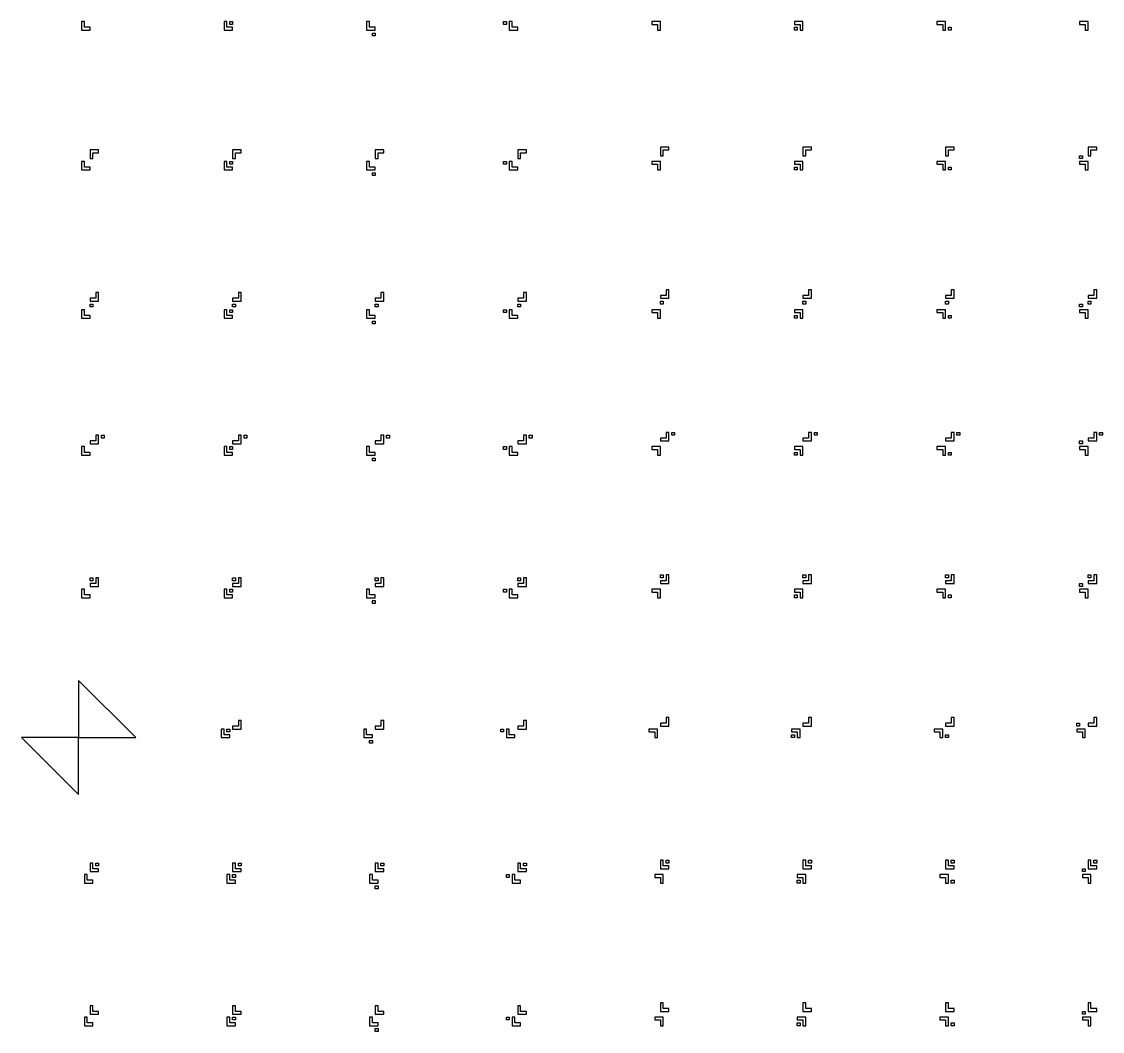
# Model space of a CAD drawing. Extents: x -1486 to 1662, y -1587 to 1493.
# Drawn here: x -1486 to -728, y -753 to -45 of the extents above; entities that cross this region are included whole.
import ezdxf

# ---------------------------------------------------------------- set-up
doc = ezdxf.new("R2010")
doc.units = 0
doc.header["$MEASUREMENT"] = 0
doc.layers.add('255', color=7, linetype='CONTINUOUS')

msp = doc.modelspace()

# ---------------------------------------------------------------- linework, layer by layer
at = {"layer": '255', "color": 7, "linetype": 'Continuous', "ltscale": 0.75, "flags": 128}
for points in [[(-1443.7202, -51.289225), (-1437.7202, -51.289225), (-1437.7202, -49.289225), (-1441.7202, -49.289225), (-1441.7202, -45.289225), (-1443.7202, -45.289225), (-1443.7202, -51.289225)], [(-1341.7202, -49.289225), (-1341.7202, -45.289225), (-1343.7202, -45.289225), (-1343.7202, -51.289225), (-1337.7202, -51.289225), (-1337.7202, -49.289225), (-1341.7202, -49.289225)], [(-1339.7202, -45.289225), (-1337.7202, -45.289225), (-1337.7202, -47.289225), (-1339.7202, -47.289225), (-1339.7202, -45.289225)], [(-1241.7202, -49.289225), (-1241.7202, -45.289225), (-1243.7202, -45.289225), (-1243.7202, -51.289225), (-1237.7202, -51.289225), (-1237.7202, -49.289225), (-1241.7202, -49.289225)], [(-1147.7202, -45.289225), (-1145.7202, -45.289225), (-1145.7202, -47.289225), (-1147.7202, -47.289225), (-1147.7202, -45.289225)], [(-1141.7202, -49.289225), (-1141.7202, -45.289225), (-1143.7202, -45.289225), (-1143.7202, -51.289225), (-1137.720188, -51.289225), (-1137.720188, -49.289225), (-1141.7202, -49.289225)], [(-1039.7202, -47.289225), (-1039.7202, -51.289225), (-1037.7202, -51.289225), (-1037.7202, -45.289225), (-1043.7202, -45.289225), (-1043.7202, -47.289225), (-1039.7202, -47.289225)], [(-937.7202, -45.289225), (-943.7202, -45.289225), (-943.7202, -47.289225), (-939.7202, -47.289225), (-939.7202, -51.289225), (-937.7202, -51.289225), (-937.7202, -45.289225)], [(-839.7202, -47.289225), (-839.7202, -51.289225), (-837.7202, -51.289225), (-837.7202, -45.289225), (-843.7202, -45.289225), (-843.7202, -47.289225), (-839.7202, -47.289225)], [(-737.7202, -45.289225), (-743.7202, -45.289225), (-743.7202, -47.289225), (-739.7202, -47.289225), (-739.7202, -51.289225), (-737.7202, -51.289225), (-737.7202, -45.289225)], [(-943.7202, -49.289225), (-941.7202, -49.289225), (-941.7202, -51.289225), (-943.7202, -51.289225), (-943.7202, -49.289225)], [(-835.7202, -49.289225), (-833.7202, -49.289225), (-833.7202, -51.289225), (-835.7202, -51.289225), (-835.7202, -49.289225)], [(-1239.7202, -53.289225), (-1237.7202, -53.289225), (-1237.7202, -55.289225), (-1239.7202, -55.289225), (-1239.7202, -53.289225)], [(-1437.7202, -135.289225), (-1437.7202, -141.289225), (-1435.7202, -141.289225), (-1435.7202, -137.289225), (-1431.7202, -137.289225), (-1431.7202, -135.289225), (-1437.7202, -135.289225)], [(-1337.7202, -135.289225), (-1337.7202, -141.289225), (-1335.7202, -141.289225), (-1335.7202, -137.289225), (-1331.7202, -137.289225), (-1331.7202, -135.289225), (-1337.7202, -135.289225)], [(-1237.7202, -135.289225), (-1237.7202, -141.289225), (-1235.7202, -141.289225), (-1235.7202, -137.289225), (-1231.7202, -137.289225), (-1231.7202, -135.289225), (-1237.7202, -135.289225)], [(-1137.720188, -135.289225), (-1137.720188, -141.289225), (-1135.720188, -141.289225), (-1135.720188, -137.289225), (-1131.720188, -137.289225), (-1131.720188, -135.289225), (-1137.720188, -135.289225)], [(-1037.7202, -133.289225), (-1037.7202, -139.289225), (-1035.7202, -139.289225), (-1035.7202, -135.289225), (-1031.7202, -135.289225), (-1031.7202, -133.289225), (-1037.7202, -133.289225)], [(-937.7202, -133.289225), (-937.7202, -139.289225), (-935.7202, -139.289225), (-935.7202, -135.289225), (-931.7202, -135.289225), (-931.7202, -133.289225), (-937.7202, -133.289225)], [(-837.7202, -133.289225), (-837.7202, -139.289225), (-835.7202, -139.289225), (-835.7202, -135.289225), (-831.7202, -135.289225), (-831.7202, -133.289225), (-837.7202, -133.289225)], [(-737.7202, -133.289225), (-737.7202, -139.289225), (-735.7202, -139.289225), (-735.7202, -135.289225), (-731.7202, -135.289225), (-731.7202, -133.289225), (-737.7202, -133.289225)], [(-1443.7202, -149.289225), (-1437.7202, -149.289225), (-1437.7202, -147.289225), (-1441.7202, -147.289225), (-1441.7202, -143.289225), (-1443.7202, -143.289225), (-1443.7202, -149.289225)], [(-1341.7202, -147.289225), (-1341.7202, -143.289225), (-1343.7202, -143.289225), (-1343.7202, -149.289225), (-1337.7202, -149.289225), (-1337.7202, -147.289225), (-1341.7202, -147.289225)], [(-1339.7202, -143.289225), (-1337.7202, -143.289225), (-1337.7202, -145.289225), (-1339.7202, -145.289225), (-1339.7202, -143.289225)], [(-1241.7202, -147.289225), (-1241.7202, -143.289225), (-1243.7202, -143.289225), (-1243.7202, -149.289225), (-1237.7202, -149.289225), (-1237.7202, -147.289225), (-1241.7202, -147.289225)], [(-1147.7202, -143.289225), (-1145.7202, -143.289225), (-1145.7202, -145.289225), (-1147.7202, -145.289225), (-1147.7202, -143.289225)], [(-1141.7202, -147.289225), (-1141.7202, -143.289225), (-1143.7202, -143.289225), (-1143.7202, -149.289225), (-1137.720188, -149.289225), (-1137.720188, -147.289225), (-1141.7202, -147.289225)], [(-1039.7202, -145.289225), (-1039.7202, -149.289225), (-1037.7202, -149.289225), (-1037.7202, -143.289225), (-1043.7202, -143.289225), (-1043.7202, -145.289225), (-1039.7202, -145.289225)], [(-937.7202, -143.289225), (-943.7202, -143.289225), (-943.7202, -145.289225), (-939.7202, -145.289225), (-939.7202, -149.289225), (-937.7202, -149.289225), (-937.7202, -143.289225)], [(-839.7202, -145.289225), (-839.7202, -149.289225), (-837.7202, -149.289225), (-837.7202, -143.289225), (-843.7202, -143.289225), (-843.7202, -145.289225), (-839.7202, -145.289225)], [(-743.7202, -139.289225), (-741.7202, -139.289225), (-741.7202, -141.289225), (-743.7202, -141.289225), (-743.7202, -139.289225)], [(-737.7202, -143.289225), (-743.7202, -143.289225), (-743.7202, -145.289225), (-739.7202, -145.289225), (-739.7202, -149.289225), (-737.7202, -149.289225), (-737.7202, -143.289225)], [(-1239.7202, -151.289225), (-1237.7202, -151.289225), (-1237.7202, -153.289225), (-1239.7202, -153.289225), (-1239.7202, -151.289225)], [(-943.7202, -147.289225), (-941.7202, -147.289225), (-941.7202, -149.289225), (-943.7202, -149.289225), (-943.7202, -147.289225)], [(-835.7202, -147.289225), (-833.7202, -147.289225), (-833.7202, -149.289225), (-835.7202, -149.289225), (-835.7202, -147.289225)], [(-1031.7202, -239.289225), (-1031.7202, -233.289225), (-1033.7202, -233.289225), (-1033.7202, -237.289225), (-1037.7202, -237.289225), (-1037.7202, -239.289225), (-1031.7202, -239.289225)], [(-931.7202, -239.289225), (-931.7202, -233.289225), (-933.7202, -233.289225), (-933.7202, -237.289225), (-937.7202, -237.289225), (-937.7202, -239.289225), (-931.7202, -239.289225)], [(-831.7202, -239.289225), (-831.7202, -233.289225), (-833.7202, -233.289225), (-833.7202, -237.289225), (-837.7202, -237.289225), (-837.7202, -239.289225), (-831.7202, -239.289225)], [(-731.7202, -239.289225), (-731.7202, -233.289225), (-733.7202, -233.289225), (-733.7202, -237.289225), (-737.7202, -237.289225), (-737.7202, -239.289225), (-731.7202, -239.289225)], [(-1431.7202, -241.289225), (-1431.7202, -235.289225), (-1433.7202, -235.289225), (-1433.7202, -239.289225), (-1437.7202, -239.289225), (-1437.7202, -241.289225), (-1431.7202, -241.289225)], [(-1331.7202, -241.289225), (-1331.7202, -235.289225), (-1333.7202, -235.289225), (-1333.7202, -239.289225), (-1337.7202, -239.289225), (-1337.7202, -241.289225), (-1331.7202, -241.289225)], [(-1231.7202, -241.289225), (-1231.7202, -235.289225), (-1233.7202, -235.289225), (-1233.7202, -239.289225), (-1237.7202, -239.289225), (-1237.7202, -241.289225), (-1231.7202, -241.289225)], [(-1131.720188, -241.289225), (-1131.720188, -235.289225), (-1133.720188, -235.289225), (-1133.720188, -239.289225), (-1137.720188, -239.289225), (-1137.720188, -241.289225), (-1131.720188, -241.289225)], [(-1037.7202, -241.289225), (-1035.7202, -241.289225), (-1035.7202, -243.289225), (-1037.7202, -243.289225), (-1037.7202, -241.289225)], [(-937.7202, -241.289225), (-935.7202, -241.289225), (-935.7202, -243.289225), (-937.7202, -243.289225), (-937.7202, -241.289225)], [(-837.7202, -241.289225), (-835.7202, -241.289225), (-835.7202, -243.289225), (-837.7202, -243.289225), (-837.7202, -241.289225)], [(-737.7202, -241.289225), (-735.7202, -241.289225), (-735.7202, -243.289225), (-737.7202, -243.289225), (-737.7202, -241.289225)], [(-1443.7202, -253.289225), (-1437.7202, -253.289225), (-1437.7202, -251.289225), (-1441.7202, -251.289225), (-1441.7202, -247.289225), (-1443.7202, -247.289225), (-1443.7202, -253.289225)], [(-1437.7202, -243.289225), (-1435.7202, -243.289225), (-1435.7202, -245.289225), (-1437.7202, -245.289225), (-1437.7202, -243.289225)], [(-1341.7202, -251.289225), (-1341.7202, -247.289225), (-1343.7202, -247.289225), (-1343.7202, -253.289225), (-1337.7202, -253.289225), (-1337.7202, -251.289225), (-1341.7202, -251.289225)], [(-1339.7202, -247.289225), (-1337.7202, -247.289225), (-1337.7202, -249.289225), (-1339.7202, -249.289225), (-1339.7202, -247.289225)], [(-1337.7202, -243.289225), (-1335.7202, -243.289225), (-1335.7202, -245.289225), (-1337.7202, -245.289225), (-1337.7202, -243.289225)], [(-1241.7202, -251.289225), (-1241.7202, -247.289225), (-1243.7202, -247.289225), (-1243.7202, -253.289225), (-1237.7202, -253.289225), (-1237.7202, -251.289225), (-1241.7202, -251.289225)], [(-1237.7202, -243.289225), (-1235.7202, -243.289225), (-1235.7202, -245.289225), (-1237.7202, -245.289225), (-1237.7202, -243.289225)], [(-1147.7202, -247.289225), (-1145.7202, -247.289225), (-1145.7202, -249.289225), (-1147.7202, -249.289225), (-1147.7202, -247.289225)], [(-1141.7202, -251.289225), (-1141.7202, -247.289225), (-1143.7202, -247.289225), (-1143.7202, -253.289225), (-1137.720188, -253.289225), (-1137.720188, -251.289225), (-1141.7202, -251.289225)], [(-1137.720188, -243.289225), (-1135.720188, -243.289225), (-1135.720188, -245.289225), (-1137.720188, -245.289225), (-1137.720188, -243.289225)], [(-1039.7202, -249.289225), (-1039.7202, -253.289225), (-1037.7202, -253.289225), (-1037.7202, -247.289225), (-1043.7202, -247.289225), (-1043.7202, -249.289225), (-1039.7202, -249.289225)], [(-937.7202, -247.289225), (-943.7202, -247.289225), (-943.7202, -249.289225), (-939.7202, -249.289225), (-939.7202, -253.289225), (-937.7202, -253.289225), (-937.7202, -247.289225)], [(-839.7202, -249.289225), (-839.7202, -253.289225), (-837.7202, -253.289225), (-837.7202, -247.289225), (-843.7202, -247.289225), (-843.7202, -249.289225), (-839.7202, -249.289225)], [(-743.7202, -243.289225), (-741.7202, -243.289225), (-741.7202, -245.289225), (-743.7202, -245.289225), (-743.7202, -243.289225)], [(-737.7202, -247.289225), (-743.7202, -247.289225), (-743.7202, -249.289225), (-739.7202, -249.289225), (-739.7202, -253.289225), (-737.7202, -253.289225), (-737.7202, -247.289225)], [(-1239.7202, -255.289225), (-1237.7202, -255.289225), (-1237.7202, -257.289225), (-1239.7202, -257.289225), (-1239.7202, -255.289225)], [(-943.7202, -251.289225), (-941.7202, -251.289225), (-941.7202, -253.289225), (-943.7202, -253.289225), (-943.7202, -251.289225)], [(-835.7202, -251.289225), (-833.7202, -251.289225), (-833.7202, -253.289225), (-835.7202, -253.289225), (-835.7202, -251.289225)], [(-1031.7202, -339.289225), (-1031.7202, -333.289225), (-1033.7202, -333.289225), (-1033.7202, -337.289225), (-1037.7202, -337.289225), (-1037.7202, -339.289225), (-1031.7202, -339.289225)], [(-1029.7202, -333.289225), (-1027.7202, -333.289225), (-1027.7202, -335.289225), (-1029.7202, -335.289225), (-1029.7202, -333.289225)], [(-931.7202, -339.289225), (-931.7202, -333.289225), (-933.7202, -333.289225), (-933.7202, -337.289225), (-937.7202, -337.289225), (-937.7202, -339.289225), (-931.7202, -339.289225)], [(-929.7202, -333.289225), (-927.7202, -333.289225), (-927.7202, -335.289225), (-929.7202, -335.289225), (-929.7202, -333.289225)], [(-831.7202, -339.289225), (-831.7202, -333.289225), (-833.7202, -333.289225), (-833.7202, -337.289225), (-837.7202, -337.289225), (-837.7202, -339.289225), (-831.7202, -339.289225)], [(-829.7202, -333.289225), (-827.7202, -333.289225), (-827.7202, -335.289225), (-829.7202, -335.289225), (-829.7202, -333.289225)], [(-731.7202, -339.289225), (-731.7202, -333.289225), (-733.7202, -333.289225), (-733.7202, -337.289225), (-737.7202, -337.289225), (-737.7202, -339.289225), (-731.7202, -339.289225)], [(-729.7202, -333.289225), (-727.7202, -333.289225), (-727.7202, -335.289225), (-729.7202, -335.289225), (-729.7202, -333.289225)], [(-1431.7202, -341.289225), (-1431.7202, -335.289225), (-1433.7202, -335.289225), (-1433.7202, -339.289225), (-1437.7202, -339.289225), (-1437.7202, -341.289225), (-1431.7202, -341.289225)], [(-1429.7202, -335.289225), (-1427.7202, -335.289225), (-1427.7202, -337.289225), (-1429.7202, -337.289225), (-1429.7202, -335.289225)], [(-1331.7202, -341.289225), (-1331.7202, -335.289225), (-1333.7202, -335.289225), (-1333.7202, -339.289225), (-1337.7202, -339.289225), (-1337.7202, -341.289225), (-1331.7202, -341.289225)], [(-1329.7202, -335.289225), (-1327.7202, -335.289225), (-1327.7202, -337.289225), (-1329.7202, -337.289225), (-1329.7202, -335.289225)], [(-1231.7202, -341.289225), (-1231.7202, -335.289225), (-1233.7202, -335.289225), (-1233.7202, -339.289225), (-1237.7202, -339.289225), (-1237.7202, -341.289225), (-1231.7202, -341.289225)], [(-1229.7202, -335.289225), (-1227.7202, -335.289225), (-1227.7202, -337.289225), (-1229.7202, -337.289225), (-1229.7202, -335.289225)], [(-1131.720188, -341.289225), (-1131.720188, -335.289225), (-1133.720188, -335.289225), (-1133.720188, -339.289225), (-1137.720188, -339.289225), (-1137.720188, -341.289225), (-1131.720188, -341.289225)], [(-1129.720188, -335.289225), (-1127.720188, -335.289225), (-1127.720188, -337.289225), (-1129.720188, -337.289225), (-1129.720188, -335.289225)], [(-743.7202, -339.289225), (-741.7202, -339.289225), (-741.7202, -341.289225), (-743.7202, -341.289225), (-743.7202, -339.289225)], [(-1443.7202, -349.289225), (-1437.7202, -349.289225), (-1437.7202, -347.289225), (-1441.7202, -347.289225), (-1441.7202, -343.289225), (-1443.7202, -343.289225), (-1443.7202, -349.289225)], [(-1341.7202, -347.289225), (-1341.7202, -343.289225), (-1343.7202, -343.289225), (-1343.7202, -349.289225), (-1337.7202, -349.289225), (-1337.7202, -347.289225), (-1341.7202, -347.289225)], [(-1339.7202, -343.289225), (-1337.7202, -343.289225), (-1337.7202, -345.289225), (-1339.7202, -345.289225), (-1339.7202, -343.289225)], [(-1241.7202, -347.289225), (-1241.7202, -343.289225), (-1243.7202, -343.289225), (-1243.7202, -349.289225), (-1237.7202, -349.289225), (-1237.7202, -347.289225), (-1241.7202, -347.289225)], [(-1147.7202, -343.289225), (-1145.7202, -343.289225), (-1145.7202, -345.289225), (-1147.7202, -345.289225), (-1147.7202, -343.289225)], [(-1141.7202, -347.289225), (-1141.7202, -343.289225), (-1143.7202, -343.289225), (-1143.7202, -349.289225), (-1137.720188, -349.289225), (-1137.720188, -347.289225), (-1141.7202, -347.289225)], [(-1039.7202, -345.289225), (-1039.7202, -349.289225), (-1037.7202, -349.289225), (-1037.7202, -343.289225), (-1043.7202, -343.289225), (-1043.7202, -345.289225), (-1039.7202, -345.289225)], [(-937.7202, -343.289225), (-943.7202, -343.289225), (-943.7202, -345.289225), (-939.7202, -345.289225), (-939.7202, -349.289225), (-937.7202, -349.289225), (-937.7202, -343.289225)], [(-943.7202, -347.289225), (-941.7202, -347.289225), (-941.7202, -349.289225), (-943.7202, -349.289225), (-943.7202, -347.289225)], [(-839.7202, -345.289225), (-839.7202, -349.289225), (-837.7202, -349.289225), (-837.7202, -343.289225), (-843.7202, -343.289225), (-843.7202, -345.289225), (-839.7202, -345.289225)], [(-835.7202, -347.289225), (-833.7202, -347.289225), (-833.7202, -349.289225), (-835.7202, -349.289225), (-835.7202, -347.289225)], [(-737.7202, -343.289225), (-743.7202, -343.289225), (-743.7202, -345.289225), (-739.7202, -345.289225), (-739.7202, -349.289225), (-737.7202, -349.289225), (-737.7202, -343.289225)], [(-1239.7202, -351.289225), (-1237.7202, -351.289225), (-1237.7202, -353.289225), (-1239.7202, -353.289225), (-1239.7202, -351.289225)], [(-1431.7202, -441.289225), (-1431.7202, -435.289225), (-1433.7202, -435.289225), (-1433.7202, -439.289225), (-1437.7202, -439.289225), (-1437.7202, -441.289225), (-1431.7202, -441.289225)], [(-1437.7202, -435.289225), (-1435.7202, -435.289225), (-1435.7202, -437.289225), (-1437.7202, -437.289225), (-1437.7202, -435.289225)], [(-1331.7202, -441.289225), (-1331.7202, -435.289225), (-1333.7202, -435.289225), (-1333.7202, -439.289225), (-1337.7202, -439.289225), (-1337.7202, -441.289225), (-1331.7202, -441.289225)], [(-1337.7202, -435.289225), (-1335.7202, -435.289225), (-1335.7202, -437.289225), (-1337.7202, -437.289225), (-1337.7202, -435.289225)], [(-1231.7202, -441.289225), (-1231.7202, -435.289225), (-1233.7202, -435.289225), (-1233.7202, -439.289225), (-1237.7202, -439.289225), (-1237.7202, -441.289225), (-1231.7202, -441.289225)], [(-1237.7202, -435.289225), (-1235.7202, -435.289225), (-1235.7202, -437.289225), (-1237.7202, -437.289225), (-1237.7202, -435.289225)], [(-1131.720188, -441.289225), (-1131.720188, -435.289225), (-1133.720188, -435.289225), (-1133.720188, -439.289225), (-1137.720188, -439.289225), (-1137.720188, -441.289225), (-1131.720188, -441.289225)], [(-1137.720188, -435.289225), (-1135.720188, -435.289225), (-1135.720188, -437.289225), (-1137.720188, -437.289225), (-1137.720188, -435.289225)], [(-1031.7202, -439.289225), (-1031.7202, -433.289225), (-1033.7202, -433.289225), (-1033.7202, -437.289225), (-1037.7202, -437.289225), (-1037.7202, -439.289225), (-1031.7202, -439.289225)], [(-1037.7202, -433.289225), (-1035.7202, -433.289225), (-1035.7202, -435.289225), (-1037.7202, -435.289225), (-1037.7202, -433.289225)], [(-931.7202, -439.289225), (-931.7202, -433.289225), (-933.7202, -433.289225), (-933.7202, -437.289225), (-937.7202, -437.289225), (-937.7202, -439.289225), (-931.7202, -439.289225)], [(-937.7202, -433.289225), (-935.7202, -433.289225), (-935.7202, -435.289225), (-937.7202, -435.289225), (-937.7202, -433.289225)], [(-831.7202, -439.289225), (-831.7202, -433.289225), (-833.7202, -433.289225), (-833.7202, -437.289225), (-837.7202, -437.289225), (-837.7202, -439.289225), (-831.7202, -439.289225)], [(-837.7202, -433.289225), (-835.7202, -433.289225), (-835.7202, -435.289225), (-837.7202, -435.289225), (-837.7202, -433.289225)], [(-743.7202, -439.289225), (-741.7202, -439.289225), (-741.7202, -441.289225), (-743.7202, -441.289225), (-743.7202, -439.289225)], [(-731.7202, -439.289225), (-731.7202, -433.289225), (-733.7202, -433.289225), (-733.7202, -437.289225), (-737.7202, -437.289225), (-737.7202, -439.289225), (-731.7202, -439.289225)], [(-737.7202, -433.289225), (-735.7202, -433.289225), (-735.7202, -435.289225), (-737.7202, -435.289225), (-737.7202, -433.289225)], [(-1443.7202, -449.289225), (-1437.7202, -449.289225), (-1437.7202, -447.289225), (-1441.7202, -447.289225), (-1441.7202, -443.289225), (-1443.7202, -443.289225), (-1443.7202, -449.289225)], [(-1341.7202, -447.289225), (-1341.7202, -443.289225), (-1343.7202, -443.289225), (-1343.7202, -449.289225), (-1337.7202, -449.289225), (-1337.7202, -447.289225), (-1341.7202, -447.289225)], [(-1339.7202, -443.289225), (-1337.7202, -443.289225), (-1337.7202, -445.289225), (-1339.7202, -445.289225), (-1339.7202, -443.289225)], [(-1241.7202, -447.289225), (-1241.7202, -443.289225), (-1243.7202, -443.289225), (-1243.7202, -449.289225), (-1237.7202, -449.289225), (-1237.7202, -447.289225), (-1241.7202, -447.289225)], [(-1147.7202, -443.289225), (-1145.7202, -443.289225), (-1145.7202, -445.289225), (-1147.7202, -445.289225), (-1147.7202, -443.289225)], [(-1141.7202, -447.289225), (-1141.7202, -443.289225), (-1143.7202, -443.289225), (-1143.7202, -449.289225), (-1137.720188, -449.289225), (-1137.720188, -447.289225), (-1141.7202, -447.289225)], [(-1039.7202, -445.289225), (-1039.7202, -449.289225), (-1037.7202, -449.289225), (-1037.7202, -443.289225), (-1043.7202, -443.289225), (-1043.7202, -445.289225), (-1039.7202, -445.289225)], [(-937.7202, -443.289225), (-943.7202, -443.289225), (-943.7202, -445.289225), (-939.7202, -445.289225), (-939.7202, -449.289225), (-937.7202, -449.289225), (-937.7202, -443.289225)], [(-839.7202, -445.289225), (-839.7202, -449.289225), (-837.7202, -449.289225), (-837.7202, -443.289225), (-843.7202, -443.289225), (-843.7202, -445.289225), (-839.7202, -445.289225)], [(-737.7202, -443.289225), (-743.7202, -443.289225), (-743.7202, -445.289225), (-739.7202, -445.289225), (-739.7202, -449.289225), (-737.7202, -449.289225), (-737.7202, -443.289225)], [(-1239.7202, -451.289225), (-1237.7202, -451.289225), (-1237.7202, -453.289225), (-1239.7202, -453.289225), (-1239.7202, -451.289225)], [(-943.7202, -447.289225), (-941.7202, -447.289225), (-941.7202, -449.289225), (-943.7202, -449.289225), (-943.7202, -447.289225)], [(-835.7202, -447.289225), (-833.7202, -447.289225), (-833.7202, -449.289225), (-835.7202, -449.289225), (-835.7202, -447.289225)], [(-1445.7202, -547.289225), (-1445.7202, -547.289225), (-1405.7202, -547.289225), (-1405.7202, -547.289225), (-1405.7202, -547.289225), (-1445.7202, -507.289225), (-1445.7202, -507.289225), (-1445.7202, -547.289225)], [(-1333.7202, -539.289225), (-1337.7202, -539.289225), (-1337.7202, -541.289225), (-1331.7202, -541.289225), (-1331.7202, -535.289225), (-1333.7202, -535.289225), (-1333.7202, -539.289225)], [(-1233.7202, -539.289225), (-1237.7202, -539.289225), (-1237.7202, -541.289225), (-1231.7202, -541.289225), (-1231.7202, -535.289225), (-1233.7202, -535.289225), (-1233.7202, -539.289225)], [(-1133.720188, -539.289225), (-1137.720188, -539.289225), (-1137.720188, -541.289225), (-1131.720188, -541.289225), (-1131.720188, -535.289225), (-1133.720188, -535.289225), (-1133.720188, -539.289225)], [(-1033.7202, -537.289225), (-1037.7202, -537.289225), (-1037.7202, -539.289225), (-1031.7202, -539.289225), (-1031.7202, -533.289225), (-1033.7202, -533.289225), (-1033.7202, -537.289225)], [(-933.7202, -537.289225), (-937.7202, -537.289225), (-937.7202, -539.289225), (-931.7202, -539.289225), (-931.7202, -533.289225), (-933.7202, -533.289225), (-933.7202, -537.289225)], [(-833.7202, -537.289225), (-837.7202, -537.289225), (-837.7202, -539.289225), (-831.7202, -539.289225), (-831.7202, -533.289225), (-833.7202, -533.289225), (-833.7202, -537.289225)], [(-745.7202, -537.289225), (-743.7202, -537.289225), (-743.7202, -539.289225), (-745.7202, -539.289225), (-745.7202, -537.289225)], [(-733.7202, -537.289225), (-737.7202, -537.289225), (-737.7202, -539.289225), (-731.7202, -539.289225), (-731.7202, -533.289225), (-733.7202, -533.289225), (-733.7202, -537.289225)], [(-1343.7202, -545.289225), (-1343.7202, -541.289225), (-1345.7202, -541.289225), (-1345.7202, -547.289225), (-1339.7202, -547.289225), (-1339.7202, -545.289225), (-1343.7202, -545.289225)], [(-1341.7202, -541.289225), (-1339.7202, -541.289225), (-1339.7202, -543.289225), (-1341.7202, -543.289225), (-1341.7202, -541.289225)], [(-1243.7202, -545.289225), (-1243.7202, -541.289225), (-1245.7202, -541.289225), (-1245.7202, -547.289225), (-1239.7202, -547.289225), (-1239.7202, -545.289225), (-1243.7202, -545.289225)], [(-1149.7202, -541.289225), (-1147.7202, -541.289225), (-1147.7202, -543.289225), (-1149.7202, -543.289225), (-1149.7202, -541.289225)], [(-1143.7202, -545.289225), (-1143.7202, -541.289225), (-1145.7202, -541.289225), (-1145.7202, -547.289225), (-1139.7202, -547.289225), (-1139.7202, -545.289225), (-1143.7202, -545.289225)], [(-1041.7202, -543.289225), (-1041.7202, -547.289225), (-1039.7202, -547.289225), (-1039.7202, -541.289225), (-1045.7202, -541.289225), (-1045.7202, -543.289225), (-1041.7202, -543.289225)], [(-939.7202, -541.289225), (-945.7202, -541.289225), (-945.7202, -543.289225), (-941.7202, -543.289225), (-941.7202, -547.289225), (-939.7202, -547.289225), (-939.7202, -541.289225)], [(-945.7202, -545.289225), (-943.7202, -545.289225), (-943.7202, -547.289225), (-945.7202, -547.289225), (-945.7202, -545.289225)], [(-841.7202, -543.289225), (-841.7202, -547.289225), (-839.7202, -547.289225), (-839.7202, -541.289225), (-845.7202, -541.289225), (-845.7202, -543.289225), (-841.7202, -543.289225)], [(-837.7202, -545.289225), (-835.7202, -545.289225), (-835.7202, -547.289225), (-837.7202, -547.289225), (-837.7202, -545.289225)], [(-739.7202, -541.289225), (-745.7202, -541.289225), (-745.7202, -543.289225), (-741.7202, -543.289225), (-741.7202, -547.289225), (-739.7202, -547.289225), (-739.7202, -541.289225)], [(-1241.7202, -549.289225), (-1239.7202, -549.289225), (-1239.7202, -551.289225), (-1241.7202, -551.289225), (-1241.7202, -549.289225)], [(-1437.7202, -641.289225), (-1431.7202, -641.289225), (-1431.7202, -639.289225), (-1435.7202, -639.289225), (-1435.7202, -635.289225), (-1437.7202, -635.289225), (-1437.7202, -641.289225)], [(-1433.7202, -635.289225), (-1431.7202, -635.289225), (-1431.7202, -637.289225), (-1433.7202, -637.289225), (-1433.7202, -635.289225)], [(-1337.7202, -641.289225), (-1331.7202, -641.289225), (-1331.7202, -639.289225), (-1335.7202, -639.289225), (-1335.7202, -635.289225), (-1337.7202, -635.289225), (-1337.7202, -641.289225)], [(-1333.7202, -635.289225), (-1331.7202, -635.289225), (-1331.7202, -637.289225), (-1333.7202, -637.289225), (-1333.7202, -635.289225)], [(-1237.7202, -641.289225), (-1231.7202, -641.289225), (-1231.7202, -639.289225), (-1235.7202, -639.289225), (-1235.7202, -635.289225), (-1237.7202, -635.289225), (-1237.7202, -641.289225)], [(-1233.7202, -635.289225), (-1231.7202, -635.289225), (-1231.7202, -637.289225), (-1233.7202, -637.289225), (-1233.7202, -635.289225)], [(-1137.720188, -641.289225), (-1131.720188, -641.289225), (-1131.720188, -639.289225), (-1135.720188, -639.289225), (-1135.720188, -635.289225), (-1137.720188, -635.289225), (-1137.720188, -641.289225)], [(-1133.720188, -635.289225), (-1131.720188, -635.289225), (-1131.720188, -637.289225), (-1133.720188, -637.289225), (-1133.720188, -635.289225)], [(-1037.7202, -639.289225), (-1031.7202, -639.289225), (-1031.7202, -637.289225), (-1035.7202, -637.289225), (-1035.7202, -633.289225), (-1037.7202, -633.289225), (-1037.7202, -639.289225)], [(-1033.7202, -633.289225), (-1031.7202, -633.289225), (-1031.7202, -635.289225), (-1033.7202, -635.289225), (-1033.7202, -633.289225)], [(-937.7202, -639.289225), (-931.7202, -639.289225), (-931.7202, -637.289225), (-935.7202, -637.289225), (-935.7202, -633.289225), (-937.7202, -633.289225), (-937.7202, -639.289225)], [(-933.7202, -633.289225), (-931.7202, -633.289225), (-931.7202, -635.289225), (-933.7202, -635.289225), (-933.7202, -633.289225)], [(-837.7202, -639.289225), (-831.7202, -639.289225), (-831.7202, -637.289225), (-835.7202, -637.289225), (-835.7202, -633.289225), (-837.7202, -633.289225), (-837.7202, -639.289225)], [(-833.7202, -633.289225), (-831.7202, -633.289225), (-831.7202, -635.289225), (-833.7202, -635.289225), (-833.7202, -633.289225)], [(-737.7202, -639.289225), (-731.7202, -639.289225), (-731.7202, -637.289225), (-735.7202, -637.289225), (-735.7202, -633.289225), (-737.7202, -633.289225), (-737.7202, -639.289225)], [(-733.7202, -633.289225), (-731.7202, -633.289225), (-731.7202, -635.289225), (-733.7202, -635.289225), (-733.7202, -633.289225)], [(-1441.7202, -649.289225), (-1435.7202, -649.289225), (-1435.7202, -647.289225), (-1439.7202, -647.289225), (-1439.7202, -643.289225), (-1441.7202, -643.289225), (-1441.7202, -649.289225)], [(-1339.7202, -647.289225), (-1339.7202, -643.289225), (-1341.7202, -643.289225), (-1341.7202, -649.289225), (-1335.7202, -649.289225), (-1335.7202, -647.289225), (-1339.7202, -647.289225)], [(-1337.7202, -643.289225), (-1335.7202, -643.289225), (-1335.7202, -645.289225), (-1337.7202, -645.289225), (-1337.7202, -643.289225)], [(-1239.7202, -647.289225), (-1239.7202, -643.289225), (-1241.7202, -643.289225), (-1241.7202, -649.289225), (-1235.7202, -649.289225), (-1235.7202, -647.289225), (-1239.7202, -647.289225)], [(-1145.7202, -643.289225), (-1143.7202, -643.289225), (-1143.7202, -645.289225), (-1145.7202, -645.289225), (-1145.7202, -643.289225)], [(-1139.7202, -647.289225), (-1139.7202, -643.289225), (-1141.7202, -643.289225), (-1141.7202, -649.289225), (-1135.720188, -649.289225), (-1135.720188, -647.289225), (-1139.7202, -647.289225)], [(-1037.7202, -645.289225), (-1037.7202, -649.289225), (-1035.7202, -649.289225), (-1035.7202, -643.289225), (-1041.7202, -643.289225), (-1041.7202, -645.289225), (-1037.7202, -645.289225)], [(-935.7202, -643.289225), (-941.7202, -643.289225), (-941.7202, -645.289225), (-937.7202, -645.289225), (-937.7202, -649.289225), (-935.7202, -649.289225), (-935.7202, -643.289225)], [(-837.7202, -645.289225), (-837.7202, -649.289225), (-835.7202, -649.289225), (-835.7202, -643.289225), (-841.7202, -643.289225), (-841.7202, -645.289225), (-837.7202, -645.289225)], [(-741.7202, -639.289225), (-739.7202, -639.289225), (-739.7202, -641.289225), (-741.7202, -641.289225), (-741.7202, -639.289225)], [(-735.7202, -643.289225), (-741.7202, -643.289225), (-741.7202, -645.289225), (-737.7202, -645.289225), (-737.7202, -649.289225), (-735.7202, -649.289225), (-735.7202, -643.289225)], [(-1237.7202, -651.289225), (-1235.7202, -651.289225), (-1235.7202, -653.289225), (-1237.7202, -653.289225), (-1237.7202, -651.289225)], [(-941.7202, -647.289225), (-939.7202, -647.289225), (-939.7202, -649.289225), (-941.7202, -649.289225), (-941.7202, -647.289225)], [(-833.7202, -647.289225), (-831.7202, -647.289225), (-831.7202, -649.289225), (-833.7202, -649.289225), (-833.7202, -647.289225)], [(-1035.7202, -737.289225), (-1035.7202, -733.289225), (-1037.7202, -733.289225), (-1037.7202, -739.289225), (-1031.7202, -739.289225), (-1031.7202, -737.289225), (-1035.7202, -737.289225)], [(-935.7202, -737.289225), (-935.7202, -733.289225), (-937.7202, -733.289225), (-937.7202, -739.289225), (-931.7202, -739.289225), (-931.7202, -737.289225), (-935.7202, -737.289225)], [(-835.7202, -737.289225), (-835.7202, -733.289225), (-837.7202, -733.289225), (-837.7202, -739.289225), (-831.7202, -739.289225), (-831.7202, -737.289225), (-835.7202, -737.289225)], [(-735.7202, -737.289225), (-735.7202, -733.289225), (-737.7202, -733.289225), (-737.7202, -739.289225), (-731.7202, -739.289225), (-731.7202, -737.289225), (-735.7202, -737.289225)], [(-1435.7202, -739.289225), (-1435.7202, -735.289225), (-1437.7202, -735.289225), (-1437.7202, -741.289225), (-1431.7202, -741.289225), (-1431.7202, -739.289225), (-1435.7202, -739.289225)], [(-1335.7202, -739.289225), (-1335.7202, -735.289225), (-1337.7202, -735.289225), (-1337.7202, -741.289225), (-1331.7202, -741.289225), (-1331.7202, -739.289225), (-1335.7202, -739.289225)], [(-1235.7202, -739.289225), (-1235.7202, -735.289225), (-1237.7202, -735.289225), (-1237.7202, -741.289225), (-1231.7202, -741.289225), (-1231.7202, -739.289225), (-1235.7202, -739.289225)], [(-1135.720188, -739.289225), (-1135.720188, -735.289225), (-1137.720188, -735.289225), (-1137.720188, -741.289225), (-1131.720188, -741.289225), (-1131.720188, -739.289225), (-1135.720188, -739.289225)], [(-741.7202, -739.289225), (-739.7202, -739.289225), (-739.7202, -741.289225), (-741.7202, -741.289225), (-741.7202, -739.289225)], [(-1441.7202, -749.289225), (-1435.7202, -749.289225), (-1435.7202, -747.289225), (-1439.7202, -747.289225), (-1439.7202, -743.289225), (-1441.7202, -743.289225), (-1441.7202, -749.289225)], [(-1339.7202, -747.289225), (-1339.7202, -743.289225), (-1341.7202, -743.289225), (-1341.7202, -749.289225), (-1335.7202, -749.289225), (-1335.7202, -747.289225), (-1339.7202, -747.289225)], [(-1337.7202, -743.289225), (-1335.7202, -743.289225), (-1335.7202, -745.289225), (-1337.7202, -745.289225), (-1337.7202, -743.289225)], [(-1239.7202, -747.289225), (-1239.7202, -743.289225), (-1241.7202, -743.289225), (-1241.7202, -749.289225), (-1235.7202, -749.289225), (-1235.7202, -747.289225), (-1239.7202, -747.289225)], [(-1145.7202, -743.289225), (-1143.7202, -743.289225), (-1143.7202, -745.289225), (-1145.7202, -745.289225), (-1145.7202, -743.289225)], [(-1139.7202, -747.289225), (-1139.7202, -743.289225), (-1141.7202, -743.289225), (-1141.7202, -749.289225), (-1135.720188, -749.289225), (-1135.720188, -747.289225), (-1139.7202, -747.289225)], [(-1037.7202, -745.289225), (-1037.7202, -749.289225), (-1035.7202, -749.289225), (-1035.7202, -743.289225), (-1041.7202, -743.289225), (-1041.7202, -745.289225), (-1037.7202, -745.289225)], [(-935.7202, -743.289225), (-941.7202, -743.289225), (-941.7202, -745.289225), (-937.7202, -745.289225), (-937.7202, -749.289225), (-935.7202, -749.289225), (-935.7202, -743.289225)], [(-941.7202, -747.289225), (-939.7202, -747.289225), (-939.7202, -749.289225), (-941.7202, -749.289225), (-941.7202, -747.289225)], [(-837.7202, -745.289225), (-837.7202, -749.289225), (-835.7202, -749.289225), (-835.7202, -743.289225), (-841.7202, -743.289225), (-841.7202, -745.289225), (-837.7202, -745.289225)], [(-833.7202, -747.289225), (-831.7202, -747.289225), (-831.7202, -749.289225), (-833.7202, -749.289225), (-833.7202, -747.289225)], [(-735.7202, -743.289225), (-741.7202, -743.289225), (-741.7202, -745.289225), (-737.7202, -745.289225), (-737.7202, -749.289225), (-735.7202, -749.289225), (-735.7202, -743.289225)], [(-1237.7202, -751.289225), (-1235.7202, -751.289225), (-1235.7202, -753.289225), (-1237.7202, -753.289225), (-1237.7202, -751.289225)]]:
    msp.add_lwpolyline(points, close=True, dxfattribs=at)
at = {"layer": '255', "color": 7, "linetype": 'Continuous', "ltscale": 2, "flags": 128}
msp.add_lwpolyline([(-1445.7202, -547.289225), (-1485.7202, -547.289225), (-1485.7202, -547.289225), (-1445.7202, -587.289225), (-1445.7202, -587.289225), (-1445.7202, -587.289225), (-1445.7202, -547.289225)], close=True, dxfattribs=at)

doc.saveas('drawing.dxf')
